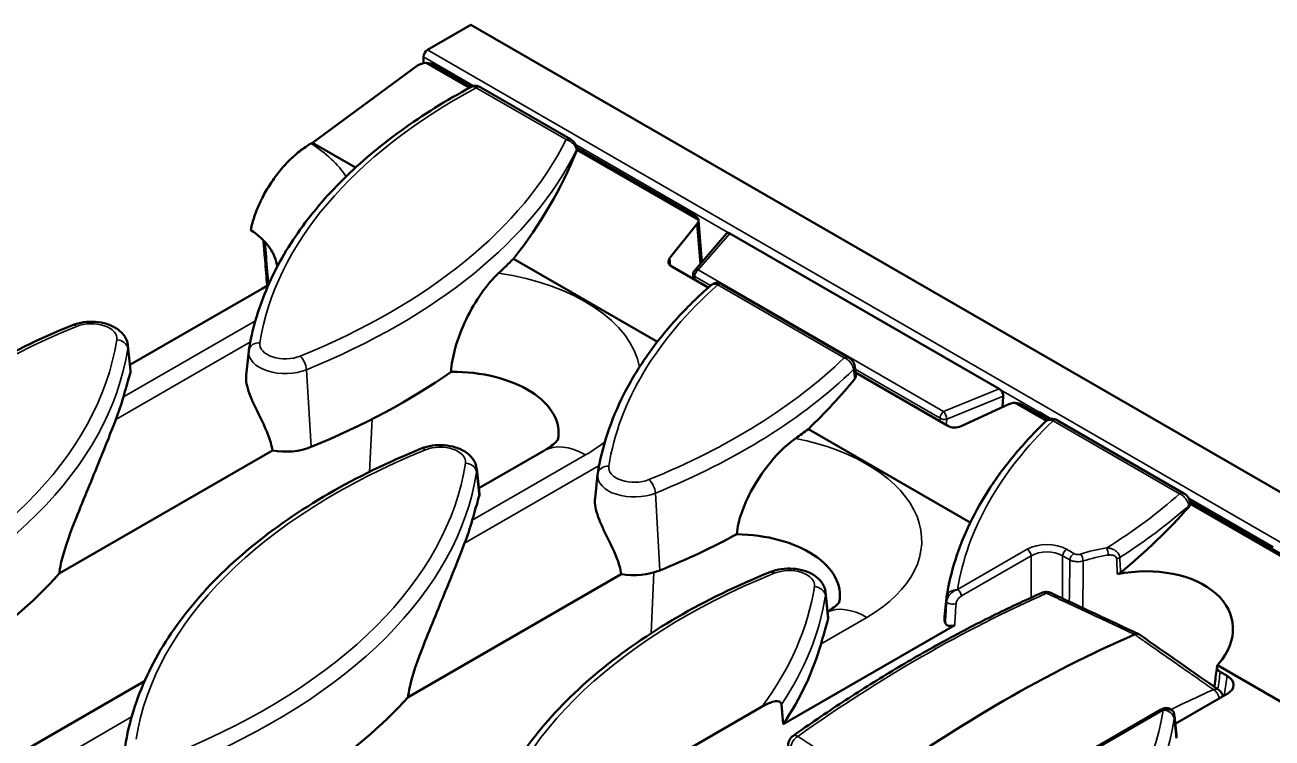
# Model space of a CAD drawing. Header units: millimetres. Extents: x 0 to 4362, y -130 to 2100.
# Drawn here: x 319.4 to 431.4, y 928.3 to 992.3 of the extents above; entities that cross this region are included whole.
import ezdxf

# ---------------------------------------------------------------- set-up
doc = ezdxf.new("R2010")
doc.units = ezdxf.units.MM
doc.header["$LTSCALE"] = 5
doc.layers.add('Sichtbar (ISO)', color=7, linetype='Continuous', lineweight=50)
doc.layers.add('Sichtbar schmal (ISO)', color=7, linetype='Continuous', lineweight=35)

msp = doc.modelspace()

# ---------------------------------------------------------------- linework, layer by layer
at = {"layer": 'Sichtbar (ISO)'}
for p, q in [((359.423, 992.312), (355.534, 990.066)), ((712.976, 788.188), (359.423, 992.312)), ((354.651, 988.658), (345.207, 981.74)), ((355.18, 989.454), (355.18, 988.88)), ((359.307, 986.663), (355.419, 988.908)), ((359.492, 986.76), (356.063, 988.74)), ((368.373, 982.057), (360.314, 986.71)), ((345.207, 981.74), (345.083, 981.669)), ((349.082, 979.503), (345.207, 981.74)), ((379.564, 975.172), (368.916, 981.32)), ((368.941, 981.142), (368.933, 981.213)), ((379.855, 974.8), (368.942, 981.101)), ((377.303, 971.402), (379.727, 974.42)), ((379.856, 974.79), (380.16, 971.014)), ((379.499, 970.249), (382.384, 973.586)), ((382.686, 973.595), (406.872, 959.631)), ((376.17, 963.864), (363.256, 971.32)), ((380.739, 968.732), (377.468, 970.621)), ((379.408, 969.501), (379.379, 969.885)), ((328.828, 961.795), (340.717, 968.658)), ((393.345, 962.468), (382.001, 969.018)), ((328.641, 963.534), (328.883, 961.283)), ((339.495, 963.029), (339.265, 960.883)), ((402.252, 956.312), (393.969, 961.094)), ((407.228, 958.988), (407.146, 957.988)), ((411.099, 956.761), (408.288, 958.384)), ((407.727, 958.254), (403.457, 956.302)), ((411.272, 956.865), (408.932, 958.216)), ((410.441, 957.549), (411.509, 956.933)), ((411.494, 956.931), (410.509, 957.5)), ((423.449, 950.259), (412.098, 956.813)), ((404.265, 947.643), (389.731, 956.034)), ((322.482, 943.048), (341.621, 954.098)), ((360.143, 950.714), (365.97, 954.078)), ((359.956, 952.453), (360.198, 950.202)), ((370.81, 951.948), (370.58, 949.802)), ((423.887, 949.787), (431.442, 945.424)), ((431.355, 945.464), (423.894, 949.772)), ((438.514, 941.137), (423.977, 949.53)), ((424.002, 949.354), (423.993, 949.428)), ((438.339, 941.034), (424.003, 949.311)), ((353.797, 931.967), (372.936, 943.017)), ((391.271, 941.372), (391.512, 939.121)), ((402.125, 940.867), (401.942, 939.169)), ((387.469, 929.545), (402.87, 938.436)), ((433.598, 930.707), (426.465, 934.825)), ((426.702, 934.23), (427.323, 933.871)), ((317.716, 926.219), (330.134, 933.388)), ((427.323, 932.244), (422.664, 929.554)), ((378.76, 927.18), (385.582, 931.119)), ((421.335, 930.817), (397.065, 916.805)), ((422.585, 930.291), (422.768, 928.593))]:
    msp.add_line(p, q, dxfattribs=at)
msp.add_arc((379.878, 969.922), 0.5, 139.15741, 184.29153, dxfattribs=at)
for centre, major_axis, ratio, start_param, end_param in [((355.534, 989.658), (-0.25, -0.433), 0.5773503, 3.9269908, 5.4977871), ((355.357, 988.248), (0.996, 0.135), 0.6498987, 1.4212537, 2.2670948), ((355.357, 988.33), (1, 0), 0.5789338, 0.7867677, 1.5089838), ((307.898, 986.952), (62.979, 9.122), 0.6520342, 5.683845, 5.9218739), ((378.855, 974.764), (1.002, 0), 0.5761372, 0.0615695, 0.7837856), ((378.862, 974.678), (0.992, 0.136), 0.65517, 5.6770356, 6.2617141), ((332.553, 970.266), (9.5, 0), 0.5773503, 0.0600704, 0.7242297), ((382.694, 973.18), (-0.27, 0.44), 0.5635385, 5.7945313, 6.4600933), ((308.457, 989.315), (-63.043, 0), 0.5773503, 2.5828256, 2.6244264), ((378.169, 971.144), (0.992, 0.136), 0.65517, 2.535443, 3.8423376), ((308.457, 984.417), (-63.568, 0), 0.5773503, 2.1848933, 2.4556583), ((357.807, 955.686), (9.5, 0), 0.5773503, 6.1702612, 7.8707182), ((-8843.84, 5641.77), (-7393.418, 10913.52), 0.5243743, 3.9549879, 3.9550635), ((339.214, 976.871), (62.873, 9.107), 0.6520342, 5.5453924, 5.665178), ((406.863, 959.226), (0.265, -0.429), 0.5902229, 0.6750083, 1.9936861), ((266.031, 964.821), (63.043, 0), 0.5773503, 6.0631154, 6.1203042), ((408.226, 957.724), (0.995, 0.136), 0.6505352, 1.4208857, 2.0055642), ((408.225, 957.807), (1, 0), 0.5785655, 0.7858838, 1.5080999), ((410.606, 956.165), (-0.15, 1.388), 0.2405103, 0.0454619, 0.4326912), ((410.872, 957.72), (-0.507, -0.021), 0.5916926, 0.5303646, 0.7499196), ((402.957, 956.832), (-0.995, -0.136), 0.6505352, 0.6986696, 2.0055642), ((339.772, 978.234), (-63.043, 0), 0.5773503, 2.4562155, 2.4856214), ((342.781, 956.308), (-4, 0), 0.5773503, 1.2765781, 2.1848933), ((370.529, 966.791), (62.766, 9.092), 0.6520342, 5.4648497, 5.6271091), ((297.345, 953.74), (63.043, 0), 0.5773503, 6.0631154, 6.1203042), ((339.772, 973.335), (-63.568, 0), 0.5773503, 2.1848933, 2.3250712), ((383.061, 941.106), (9.5, 0), 0.5773503, 6.1702612, 7.8287063), ((431.737, 945.673), (-0.521, -0.02), 0.5609323, 0.7280661, 0.9476211), ((266.031, 959.922), (-63.568, 0), 0.5773503, 2.1848933, 2.6638716), ((374.096, 945.227), (-4, 0), 0.5773503, 1.2765781, 2.1848933), ((418.999, 937.373), (8.812, 1.276), 0.6520342, 5.6407481, 7.9337476), ((2569.193, -51568.177), (-33976.243, 53029.92), 0.607003, 5.5167358, 5.5169048), ((405.411, 939.045), (-3.475, 0), 0.5773503, 6.221282, 6.5213985), ((407.254, 819.258), (68.812, 119.187), 0.5773503, 0.6643252, 0.9064807), ((-1516.053, -49135.692), (29043.489, -55833.143), 0.5461557, 2.3343994, 2.3345685), ((328.66, 942.659), (63.043, 0), 0.5773503, 5.914607, 6.1203042), ((425.893, 933.057), (2.015, 0), 0.5729812, 5.5015852, 7.0647854), ((297.345, 948.841), (-63.568, 0), 0.5773503, 2.1848933, 2.6638716), ((421.67, 929.299), (-0.826, -1.61), 0.7308722, 3.9782085, 3.9891303), ((419.299, 928.469), (3.475, 0), 0.5773503, 6.1926871, 6.3450887)]:
    msp.add_ellipse(centre, major_axis=major_axis, ratio=ratio, start_param=start_param, end_param=end_param, dxfattribs=at)
for points, knots in [([(339.507, 963.115), (339.792, 964.928), (340.306, 966.725), (341.774, 970.244), (342.729, 971.966), (345.05, 975.298), (346.417, 976.909), (349.531, 979.989), (351.278, 981.458), (355.113, 984.229), (357.202, 985.529), (359.439, 986.734)], [5.58828531, 5.58828531, 5.58828531, 5.58828531, 5.73423981, 5.73423981, 5.8801943, 5.8801943, 6.0261488, 6.0261488, 6.1721033, 6.1721033, 6.3180578, 6.3180578, 6.3180578, 6.3180578]), ([(360.314, 986.71), (360.278, 986.731), (360.238, 986.751), (360.15, 986.787), (360.101, 986.803), (359.992, 986.828), (359.933, 986.836), (359.802, 986.838), (359.731, 986.832), (359.585, 986.799), (359.509, 986.772), (359.439, 986.734)], [0, 0, 0, 0, 0.003055129, 0.003055129, 0.006110258, 0.006110258, 0.009165388, 0.009165388, 0.012220517, 0.012220517, 0.015275646, 0.015275646, 0.015275646, 0.015275646]), ([(368.933, 981.213), (368.923, 981.307), (368.901, 981.388), (368.849, 981.531), (368.817, 981.594), (368.748, 981.709), (368.711, 981.761), (368.629, 981.857), (368.585, 981.901), (368.487, 981.984), (368.434, 982.023), (368.373, 982.057)], [0, 0, 0, 0, 0.006300969, 0.006300969, 0.012601939, 0.012601939, 0.018902908, 0.018902908, 0.025203877, 0.025203877, 0.031504847, 0.031504847, 0.031504847, 0.031504847]), ([(345.083, 981.669), (344.755, 981.479), (344.395, 981.236), (343.687, 980.675), (343.339, 980.357), (342.72, 979.726), (342.394, 979.355), (341.78, 978.567), (341.493, 978.149), (341.006, 977.362), (340.763, 976.92), (340.337, 976.025), (340.154, 975.573), (339.877, 974.759), (339.755, 974.324), (339.669, 973.9)], [1.11264961, 1.11264961, 1.11264961, 1.11264961, 1.25170032, 1.25170032, 1.39075103, 1.39075103, 1.5295863, 1.5295863, 1.66842157, 1.66842157, 1.80719047, 1.80719047, 1.94595936, 1.94595936, 2.08158526, 2.08158526, 2.08158526, 2.08158526]), ([(368.941, 981.142), (368.941, 981.141), (368.941, 981.141), (368.942, 981.127), (368.942, 981.114), (368.942, 981.101)], [0.0580996177, 0.0580996177, 0.0580996177, 0.0580996177, 0.058272787, 0.058272787, 0.0652216787, 0.0652216787, 0.0652216787, 0.0652216787]), ([(340.81, 972.979), (340.851, 972.478), (340.892, 971.977), (340.996, 970.707), (341.059, 969.937), (341.128, 969.086), (341.135, 969.004), (341.142, 968.922)], [0.29738594, 0.29738594, 0.29738594, 0.29738594, 0.4809687, 0.4809687, 0.76293967, 0.76293967, 0.79293779, 0.79293779, 0.79293779, 0.79293779]), ([(361.912, 970.019), (361.399, 969.545), (360.882, 968.938), (359.894, 967.53), (359.425, 966.732), (358.618, 965.063), (358.272, 964.186), (357.823, 962.583), (357.688, 961.862), (357.648, 961.17)], [-1.0821006, -1.0821006, -1.0821006, -1.0821006, -0.7923876, -0.7923876, -0.5039885, -0.5039885, -0.2268958, -0.2268958, 0, 0, 0, 0]), ([(370.821, 952.034), (371.012, 953.246), (371.305, 954.452), (372.091, 956.835), (372.583, 958.013), (373.762, 960.329), (374.448, 961.468), (376.004, 963.696), (376.874, 964.785), (378.789, 966.904), (379.834, 967.934), (380.961, 968.93)], [5.58828531, 5.58828531, 5.58828531, 5.58828531, 5.6858898, 5.6858898, 5.78349429, 5.78349429, 5.88109878, 5.88109878, 5.97870327, 5.97870327, 6.07630777, 6.07630777, 6.07630777, 6.07630777]), ([(382.001, 969.018), (381.96, 969.041), (381.914, 969.064), (381.81, 969.104), (381.752, 969.121), (381.621, 969.144), (381.547, 969.15), (381.384, 969.137), (381.295, 969.118), (381.121, 969.048), (381.038, 968.997), (380.964, 968.933), (380.963, 968.932), (380.961, 968.93)], [0, 0, 0, 0, 0.003715559, 0.003715559, 0.007431118, 0.007431118, 0.011146677, 0.011146677, 0.014862236, 0.014862236, 0.018486379, 0.018486379, 0.018577795, 0.018577795, 0.018577795, 0.018577795]), ([(297.08, 938.621), (297.418, 940.772), (298.08, 942.901), (300.017, 947.043), (301.292, 949.056), (304.409, 952.908), (306.25, 954.747), (310.437, 958.205), (312.784, 959.823), (317.913, 962.796), (320.695, 964.151), (323.655, 965.355)], [5.58828531, 5.58828531, 5.58828531, 5.58828531, 5.76152555, 5.76152555, 5.9347658, 5.9347658, 6.10800604, 6.10800604, 6.28124629, 6.28124629, 6.45448653, 6.45448653, 6.45448653, 6.45448653]), ([(323.655, 965.355), (323.974, 965.485), (324.316, 965.573), (325.015, 965.672), (325.372, 965.684), (326.075, 965.631), (326.42, 965.568), (327.079, 965.362), (327.393, 965.218), (327.941, 964.843), (328.182, 964.615), (328.498, 964.11), (328.597, 963.858), (328.637, 963.571), (328.639, 963.553), (328.641, 963.534)], [0.1713012, 0.1713012, 0.1713012, 0.1713012, 0.5447081, 0.5447081, 0.9139605, 0.9139605, 1.2818418, 1.2818418, 1.6552499, 1.6552499, 2.0093361, 2.0093361, 2.2758247, 2.2758247, 2.2942911, 2.2942911, 2.2942911, 2.2942911]), ([(339.495, 963.029), (339.496, 963.035), (339.497, 963.041), (339.498, 963.052), (339.499, 963.058), (339.5, 963.069), (339.501, 963.075), (339.502, 963.087), (339.503, 963.092), (339.505, 963.104), (339.506, 963.11), (339.507, 963.115)], [5.559690499, 5.559690499, 5.559690499, 5.559690499, 5.565409461, 5.565409461, 5.571128423, 5.571128423, 5.576847385, 5.576847385, 5.582566347, 5.582566347, 5.588285309, 5.588285309, 5.588285309, 5.588285309]), ([(393.892, 961.658), (393.881, 961.739), (393.861, 961.81), (393.814, 961.94), (393.786, 961.998), (393.723, 962.108), (393.688, 962.159), (393.609, 962.256), (393.565, 962.302), (393.466, 962.389), (393.411, 962.431), (393.345, 962.468)], [0, 0, 0, 0, 0.00596496, 0.00596496, 0.01192992, 0.01192992, 0.01789488, 0.01789488, 0.02385984, 0.02385984, 0.0298248, 0.0298248, 0.0298248, 0.0298248]), ([(328.862, 961.1), (328.724, 960.642), (328.559, 960.047), (328.335, 959.256), (328.288, 959.09), (328.239, 958.918)], [1.09829535, 1.09829535, 1.09829535, 1.09829535, 1.45268918, 1.45268918, 1.54121651, 1.54121651, 1.54121651, 1.54121651]), ([(328.883, 961.283), (328.885, 961.264), (328.885, 961.243), (328.882, 961.184), (328.875, 961.143), (328.862, 961.1)], [3.52470314, 3.52470314, 3.52470314, 3.52470314, 3.543240058, 3.543240058, 3.576592277, 3.576592277, 3.576592277, 3.576592277]), ([(341.621, 954.098), (341.544, 954.557), (341.407, 955.026), (340.916, 956.324), (340.477, 957.157), (339.941, 958.267), (339.784, 958.605), (339.517, 959.272), (339.408, 959.601), (339.282, 960.155), (339.246, 960.428), (339.254, 960.752), (339.258, 960.819), (339.265, 960.883)], [2.82851537, 2.82851537, 2.82851537, 2.82851537, 2.9796104, 2.9796104, 3.24690309, 3.24690309, 3.34987153, 3.34987153, 3.45283997, 3.45283997, 3.54324006, 3.54324006, 3.56691242, 3.56691242, 3.56691242, 3.56691242]), ([(394.001, 960.858), (394.002, 960.845), (394.003, 960.832), (394.005, 960.771), (393.996, 960.724), (393.96, 960.63), (393.933, 960.584), (393.898, 960.541)], [0.056671567, 0.056671567, 0.056671567, 0.056671567, 0.062827419, 0.062827419, 0.084334823, 0.084334823, 0.105828382, 0.105828382, 0.105828382, 0.105828382]), ([(327.553, 956.875), (327.15, 955.834), (326.657, 954.578), (325.444, 951.587), (324.695, 949.817), (323.551, 946.915), (323.009, 945.516), (322.613, 943.889), (322.54, 943.53), (322.492, 943.138), (322.487, 943.093), (322.482, 943.048)], [5.0571531, 5.0571531, 5.0571531, 5.0571531, 5.5983494, 5.5983494, 6.239433, 6.239433, 6.6427143, 6.6427143, 6.7428645, 6.7428645, 6.7559465, 6.7559465, 6.7559465, 6.7559465]), ([(402.136, 940.953), (402.312, 942.073), (402.576, 943.188), (403.274, 945.394), (403.708, 946.486), (404.743, 948.637), (405.344, 949.697), (406.703, 951.776), (407.463, 952.795), (409.134, 954.785), (410.045, 955.757), (411.028, 956.701)], [5.58828531, 5.58828531, 5.58828531, 5.58828531, 5.67848165, 5.67848165, 5.76867799, 5.76867799, 5.85887432, 5.85887432, 5.94907066, 5.94907066, 6.039267, 6.039267, 6.039267, 6.039267]), ([(412.098, 956.813), (412.054, 956.838), (412.006, 956.862), (411.896, 956.903), (411.835, 956.92), (411.696, 956.942), (411.619, 956.945), (411.449, 956.927), (411.358, 956.904), (411.186, 956.826), (411.105, 956.772), (411.034, 956.706), (411.031, 956.703), (411.028, 956.701)], [0, 0, 0, 0, 0.003845859, 0.003845859, 0.007691717, 0.007691717, 0.011537576, 0.011537576, 0.015383435, 0.015383435, 0.019077231, 0.019077231, 0.019229293, 0.019229293, 0.019229293, 0.019229293]), ([(365.97, 954.078), (366.239, 954.233), (366.467, 954.385), (366.838, 954.662), (366.98, 954.788), (367.183, 954.988), (367.244, 955.064), (367.289, 955.125), (367.296, 955.136), (367.296, 955.136)], [3.14159265, 3.14159265, 3.14159265, 3.14159265, 3.26970359, 3.26970359, 3.39781452, 3.39781452, 3.52592545, 3.52592545, 3.59481353, 3.59481353, 3.59481353, 3.59481353]), ([(388.579, 955.196), (387.925, 954.734), (387.268, 954.126), (386.018, 952.699), (385.427, 951.884), (384.451, 950.232), (384.043, 949.392), (383.52, 947.89), (383.361, 947.23), (383.301, 946.589)], [-1.0989319, -1.0989319, -1.0989319, -1.0989319, -0.7903241, -0.7903241, -0.4837906, -0.4837906, -0.2109114, -0.2109114, 0, 0, 0, 0]), ([(328.395, 927.539), (328.733, 929.691), (329.394, 931.82), (331.332, 935.962), (332.607, 937.975), (335.724, 941.827), (337.564, 943.666), (341.752, 947.124), (344.099, 948.742), (349.228, 951.715), (352.01, 953.07), (354.97, 954.274)], [5.58828531, 5.58828531, 5.58828531, 5.58828531, 5.76152555, 5.76152555, 5.9347658, 5.9347658, 6.10800604, 6.10800604, 6.28124629, 6.28124629, 6.45448653, 6.45448653, 6.45448653, 6.45448653]), ([(354.97, 954.274), (355.289, 954.404), (355.631, 954.492), (356.33, 954.591), (356.687, 954.603), (357.389, 954.55), (357.735, 954.487), (358.394, 954.281), (358.708, 954.137), (359.256, 953.762), (359.497, 953.534), (359.813, 953.029), (359.912, 952.777), (359.952, 952.49), (359.954, 952.472), (359.956, 952.453)], [0.1713012, 0.1713012, 0.1713012, 0.1713012, 0.5447081, 0.5447081, 0.9139605, 0.9139605, 1.2818418, 1.2818418, 1.6552499, 1.6552499, 2.0093361, 2.0093361, 2.2758247, 2.2758247, 2.2942911, 2.2942911, 2.2942911, 2.2942911]), ([(370.81, 951.948), (370.811, 951.954), (370.811, 951.96), (370.813, 951.971), (370.813, 951.977), (370.815, 951.988), (370.816, 951.994), (370.817, 952.006), (370.818, 952.011), (370.82, 952.023), (370.821, 952.029), (370.821, 952.034)], [5.559690499, 5.559690499, 5.559690499, 5.559690499, 5.565409461, 5.565409461, 5.571128423, 5.571128423, 5.576847385, 5.576847385, 5.582566347, 5.582566347, 5.588285309, 5.588285309, 5.588285309, 5.588285309]), ([(360.176, 950.019), (360.039, 949.561), (359.874, 948.966), (359.65, 948.175), (359.603, 948.009), (359.554, 947.837)], [1.09829535, 1.09829535, 1.09829535, 1.09829535, 1.45268918, 1.45268918, 1.54121651, 1.54121651, 1.54121651, 1.54121651]), ([(360.197, 950.202), (360.2, 950.183), (360.2, 950.162), (360.197, 950.103), (360.189, 950.062), (360.176, 950.019)], [3.52470314, 3.52470314, 3.52470314, 3.52470314, 3.543240058, 3.543240058, 3.576592277, 3.576592277, 3.576592277, 3.576592277]), ([(372.936, 943.017), (372.859, 943.476), (372.722, 943.945), (372.231, 945.243), (371.791, 946.076), (371.256, 947.186), (371.099, 947.524), (370.832, 948.191), (370.723, 948.52), (370.597, 949.074), (370.561, 949.347), (370.568, 949.671), (370.573, 949.738), (370.58, 949.802)], [2.82851537, 2.82851537, 2.82851537, 2.82851537, 2.9796104, 2.9796104, 3.24690309, 3.24690309, 3.34987153, 3.34987153, 3.45283997, 3.45283997, 3.54324006, 3.54324006, 3.56691242, 3.56691242, 3.56691242, 3.56691242]), ([(423.993, 949.428), (423.984, 949.508), (423.967, 949.581), (423.923, 949.712), (423.896, 949.772), (423.834, 949.885), (423.799, 949.937), (423.72, 950.038), (423.676, 950.086), (423.575, 950.177), (423.517, 950.22), (423.449, 950.259)], [0, 0, 0, 0, 0.00595225, 0.00595225, 0.0119045, 0.0119045, 0.01785675, 0.01785675, 0.023809, 0.023809, 0.02976125, 0.02976125, 0.02976125, 0.02976125]), ([(424.003, 949.311), (424.002, 949.266), (423.992, 949.22), (423.953, 949.125), (423.921, 949.076), (423.881, 949.03)], [0.065519015, 0.065519015, 0.065519015, 0.065519015, 0.086161881, 0.086161881, 0.109372837, 0.109372837, 0.109372837, 0.109372837]), ([(424.002, 949.354), (424.003, 949.345), (424.003, 949.335), (424.003, 949.321), (424.003, 949.316), (424.003, 949.311)], [0.0578898775, 0.0578898775, 0.0578898775, 0.0578898775, 0.0626009101, 0.0626009101, 0.0652694195, 0.0652694195, 0.0652694195, 0.0652694195]), ([(358.868, 945.794), (358.465, 944.753), (357.972, 943.497), (356.759, 940.506), (356.01, 938.736), (354.865, 935.834), (354.323, 934.435), (353.928, 932.808), (353.855, 932.449), (353.806, 932.057), (353.801, 932.012), (353.797, 931.967)], [5.0571531, 5.0571531, 5.0571531, 5.0571531, 5.5983494, 5.5983494, 6.239433, 6.239433, 6.6427143, 6.6427143, 6.7428645, 6.7428645, 6.7559465, 6.7559465, 6.7559465, 6.7559465]), ([(359.71, 916.458), (360.048, 918.61), (360.709, 920.739), (362.646, 924.881), (363.922, 926.894), (367.038, 930.746), (368.879, 932.585), (373.067, 936.043), (375.413, 937.661), (380.543, 940.634), (383.325, 941.988), (386.284, 943.193)], [5.58828531, 5.58828531, 5.58828531, 5.58828531, 5.76152555, 5.76152555, 5.9347658, 5.9347658, 6.10800604, 6.10800604, 6.28124629, 6.28124629, 6.45448653, 6.45448653, 6.45448653, 6.45448653]), ([(386.284, 943.193), (386.603, 943.323), (386.945, 943.411), (387.644, 943.51), (388.001, 943.522), (388.704, 943.469), (389.049, 943.406), (389.709, 943.2), (390.023, 943.056), (390.571, 942.681), (390.811, 942.453), (391.127, 941.948), (391.226, 941.696), (391.266, 941.409), (391.269, 941.391), (391.271, 941.372)], [0.1713012, 0.1713012, 0.1713012, 0.1713012, 0.5447081, 0.5447081, 0.9139605, 0.9139605, 1.2818418, 1.2818418, 1.6552499, 1.6552499, 2.0093361, 2.0093361, 2.2758247, 2.2758247, 2.2942911, 2.2942911, 2.2942911, 2.2942911]), ([(417.753, 943.128), (417.716, 943.097), (417.673, 943.07), (417.575, 943.026), (417.522, 943.009), (417.468, 942.999)], [0, 0, 0, 0, 0.016938629, 0.016938629, 0.033788262, 0.033788262, 0.033788262, 0.033788262]), ([(410.69, 941.323), (409.205, 940.668), (407.716, 939.971), (404.735, 938.496), (403.242, 937.717), (400.256, 936.079), (398.762, 935.22), (395.777, 933.424), (394.286, 932.487), (391.308, 930.536), (389.822, 929.522), (388.34, 928.471)], [4.59493116, 4.59493116, 4.59493116, 4.59493116, 4.64112975, 4.64112975, 4.68732834, 4.68732834, 4.73352693, 4.73352693, 4.77972552, 4.77972552, 4.82592411, 4.82592411, 4.82592411, 4.82592411]), ([(391.457, 939.637), (391.627, 939.744), (391.777, 939.847), (392.091, 940.082), (392.234, 940.207), (392.437, 940.408), (392.498, 940.483), (392.543, 940.545), (392.55, 940.556), (392.55, 940.556)], [3.18035131, 3.18035131, 3.18035131, 3.18035131, 3.26970359, 3.26970359, 3.39781452, 3.39781452, 3.52592545, 3.52592545, 3.59481353, 3.59481353, 3.59481353, 3.59481353]), ([(402.125, 940.867), (402.125, 940.873), (402.126, 940.879), (402.127, 940.89), (402.128, 940.896), (402.13, 940.907), (402.13, 940.913), (402.132, 940.925), (402.133, 940.93), (402.134, 940.942), (402.135, 940.948), (402.136, 940.953)], [5.559690499, 5.559690499, 5.559690499, 5.559690499, 5.565409461, 5.565409461, 5.571128423, 5.571128423, 5.576847385, 5.576847385, 5.582566347, 5.582566347, 5.588285309, 5.588285309, 5.588285309, 5.588285309]), ([(411.496, 941.315), (411.434, 941.344), (411.369, 941.367), (411.241, 941.396), (411.179, 941.404), (411.061, 941.408), (411.005, 941.405), (410.902, 941.391), (410.854, 941.38), (410.766, 941.354), (410.726, 941.339), (410.69, 941.323)], [0.0041459988, 0.0041459988, 0.0041459988, 0.0041459988, 0.0047599412, 0.0047599412, 0.0053738835, 0.0053738835, 0.0059878258, 0.0059878258, 0.0066017682, 0.0066017682, 0.0072157105, 0.0072157105, 0.0072157105, 0.0072157105]), ([(391.491, 938.938), (391.354, 938.48), (391.189, 937.885), (390.965, 937.094), (390.918, 936.928), (390.869, 936.756)], [1.09829535, 1.09829535, 1.09829535, 1.09829535, 1.45268918, 1.45268918, 1.54121651, 1.54121651, 1.54121651, 1.54121651]), ([(391.512, 939.121), (391.514, 939.102), (391.515, 939.081), (391.512, 939.022), (391.504, 938.981), (391.491, 938.938)], [3.52470314, 3.52470314, 3.52470314, 3.52470314, 3.543240058, 3.543240058, 3.576592277, 3.576592277, 3.576592277, 3.576592277]), ([(402.87, 938.436), (402.823, 938.409), (402.768, 938.388), (402.647, 938.359), (402.582, 938.351), (402.453, 938.351), (402.389, 938.358), (402.27, 938.386), (402.216, 938.407), (402.137, 938.452), (402.108, 938.473), (402.062, 938.52), (402.045, 938.546), (402.034, 938.572)], [0, 0, 0, 0, 0.01985967, 0.01985967, 0.03938982, 0.03938982, 0.05868819, 0.05868819, 0.07798165, 0.07798165, 0.09198088, 0.09198088, 0.1060586, 0.1060586, 0.1060586, 0.1060586]), ([(419.446, 937.583), (419.439, 937.588), (419.432, 937.592), (419.369, 937.629), (419.304, 937.646), (419.162, 937.644), (419.086, 937.626), (419.007, 937.592)], [0.073737507, 0.073737507, 0.073737507, 0.073737507, 0.078075841, 0.078075841, 0.111627103, 0.111627103, 0.145195972, 0.145195972, 0.145195972, 0.145195972]), ([(426.173, 932.888), (426.186, 932.989), (426.2, 933.089), (426.247, 933.438), (426.28, 933.686), (426.347, 934.183), (426.38, 934.432), (426.413, 934.68)], [2.90029873, 2.90029873, 2.90029873, 2.90029873, 2.93715768, 2.93715768, 3.02817389, 3.02817389, 3.1191901, 3.1191901, 3.1191901, 3.1191901]), ([(426.465, 934.825), (426.445, 934.791), (426.43, 934.756), (426.402, 934.646), (426.408, 934.57), (426.461, 934.447), (426.495, 934.399), (426.583, 934.308), (426.638, 934.266), (426.702, 934.23)], [0.02011214, 0.02011214, 0.02011214, 0.02011214, 0.03906903, 0.03906903, 0.07794638, 0.07794638, 0.10497505, 0.10497505, 0.13203068, 0.13203068, 0.13203068, 0.13203068]), ([(426.559, 932.618), (426.624, 932.573), (426.682, 932.52), (426.781, 932.408), (426.822, 932.349), (426.885, 932.233), (426.909, 932.176), (426.937, 932.09), (426.945, 932.059), (426.952, 932.029)], [0.0035593786, 0.0035593786, 0.0035593786, 0.0035593786, 0.0042704998, 0.0042704998, 0.0049816211, 0.0049816211, 0.0056927423, 0.0056927423, 0.0061135544, 0.0061135544, 0.0061135544, 0.0061135544]), ([(385.582, 931.119), (385.876, 931.288), (386.229, 931.454), (386.688, 931.58), (386.885, 931.611), (387.085, 931.574), (387.141, 931.556), (387.213, 931.51), (387.245, 931.481), (387.284, 931.422), (387.3, 931.385), (387.31, 931.336), (387.312, 931.322), (387.313, 931.308)], [0.90369292, 0.90369292, 0.90369292, 0.90369292, 1.02822879, 1.02822879, 1.09980691, 1.09980691, 1.12357448, 1.12357448, 1.14053481, 1.14053481, 1.15433359, 1.15433359, 1.15913025, 1.15913025, 1.15913025, 1.15913025]), ([(422.561, 930.449), (422.545, 930.529), (422.513, 930.614), (422.423, 930.752), (422.37, 930.808), (422.254, 930.896), (422.19, 930.928), (422.056, 930.974), (421.987, 930.984), (421.834, 930.991), (421.757, 930.979), (421.611, 930.945), (421.543, 930.92), (421.434, 930.871), (421.391, 930.849), (421.35, 930.826)], [0.003707667, 0.003707667, 0.003707667, 0.003707667, 0.015271014, 0.015271014, 0.024688735, 0.024688735, 0.034159459, 0.034159459, 0.045561176, 0.045561176, 0.061576169, 0.061576169, 0.079147574, 0.079147574, 0.09156469, 0.09156469, 0.09156469, 0.09156469]), ([(422.561, 930.449), (422.563, 930.439), (422.565, 930.428), (422.569, 930.407), (422.571, 930.397), (422.574, 930.376), (422.576, 930.365), (422.579, 930.344), (422.58, 930.334), (422.583, 930.312), (422.584, 930.302), (422.585, 930.291)], [2.241784501, 2.241784501, 2.241784501, 2.241784501, 2.252285828, 2.252285828, 2.262787154, 2.262787154, 2.273288481, 2.273288481, 2.283789808, 2.283789808, 2.294291135, 2.294291135, 2.294291135, 2.294291135]), ([(388.34, 928.471), (388.252, 928.409), (388.187, 928.343), (388.078, 928.206), (388.033, 928.134), (387.961, 927.973), (387.933, 927.885), (387.903, 927.672), (387.899, 927.545), (387.966, 927.288), (388.013, 927.174), (388.142, 926.995), (388.203, 926.93), (388.273, 926.874)], [0, 0, 0, 0, 0.002072925, 0.002072925, 0.004215201, 0.004215201, 0.006357476, 0.006357476, 0.00849575, 0.00849575, 0.009885065, 0.009885065, 0.010711379, 0.010711379, 0.010711379, 0.010711379])]:
    msp.add_open_spline(points, degree=3, knots=knots, dxfattribs=at)
for points, degree in [([(368.942, 981.101), (368.941, 981.057), (368.931, 981.012), (368.914, 980.969)], 3), ([(382.572, 973.64), (382.609, 973.632), (382.648, 973.616), (382.686, 973.595)], 3), ([(340.717, 968.658), (340.924, 968.778), (341.107, 968.896), (341.265, 969.007)], 3), ([(406.872, 959.631), (406.909, 959.609), (406.948, 959.58), (406.985, 959.545)], 3), ([(426.553, 934.952), (426.518, 934.912), (426.488, 934.869), (426.465, 934.825)], 3), ([(387.313, 931.308), (387.391, 930.427), (387.469, 929.545)], 2)]:
    msp.add_open_spline(points, degree=degree, dxfattribs=at)
at = {"layer": 'Sichtbar schmal (ISO)'}
for p, q in [((709.087, 785.942), (355.534, 990.066)), ((355.18, 989.454), (359.728, 986.829)), ((359.914, 986.671), (367.973, 982.018)), ((368.824, 981.577), (382.572, 973.64)), ((368.904, 981.059), (368.914, 980.969)), ((379.727, 974.42), (380.016, 970.846)), ((379.847, 970.311), (382.686, 973.595)), ((377.36, 970.697), (377.303, 971.402)), ((379.524, 969.718), (380.932, 968.905)), ((379.546, 969.421), (379.524, 969.718)), ((401.87, 957.596), (379.847, 970.311)), ((381.601, 968.978), (392.945, 962.429)), ((328.239, 958.918), (340.087, 965.759)), ((339.635, 963.85), (327.553, 956.875)), ((328.862, 961.1), (328.634, 963.245)), ((345.086, 954.421), (344.679, 961.358)), ((393.927, 961.403), (401.547, 957.003)), ((406.872, 959.631), (401.87, 957.596)), ((406.985, 959.545), (410.441, 957.549)), ((402.15, 956.922), (407.228, 958.988)), ((410.479, 957.323), (410.509, 957.5)), ((350.565, 956.922), (350.345, 952.198)), ((401.547, 957.003), (401.525, 956.731)), ((402.107, 956.396), (402.15, 956.922)), ((411.698, 956.773), (423.049, 950.22)), ((370.95, 952.769), (358.868, 945.794)), ((359.554, 947.837), (369.72, 953.707)), ((360.176, 950.019), (359.949, 952.164)), ((376.401, 943.34), (375.993, 950.277)), ((409.382, 945.234), (403.125, 941.621)), ((413.561, 944.854), (412.904, 945.234)), ((431.355, 945.464), (431.303, 945.3)), ((403.477, 941.045), (409.734, 944.658)), ((409.734, 940.896), (409.734, 944.658)), ((412.552, 944.658), (413.209, 944.278)), ((412.552, 944.658), (412.552, 940.82)), ((375.857, 943.154), (375.602, 937.693)), ((391.491, 938.938), (391.263, 941.083)), ((390.869, 936.756), (394.974, 939.126)), ((427.053, 932.088), (427.323, 933.871)), ((397.315, 916.78), (421.585, 930.792)), ((317.128, 923.342), (328.976, 930.183)), ((422.76, 928.288), (422.578, 930.002))]:
    msp.add_line(p, q, dxfattribs=at)
for centre, major_axis, ratio, start_param, end_param in [((402.106, 960.549), (-61.864, 0), 0.5773503, 5.4628839, 6.1926871), ((359.914, 986.018), (0.4, 0.693), 0.5773503, 0, 0.7853982), ((308.457, 991.765), (61.864, 0), 0.5773503, 5.3264859, 6.0067829), ((367.973, 981.365), (0.4, 0.693), 0.5773503, 0, 0.7853982), ((308.457, 991.02), (62.861, 0), 0.5773503, 5.3264859, 6.0051687), ((332.553, 975.165), (16.848, 0), 0.5773503, 0.3731307, 0.7322416), ((368.138, 981.129), (0.796, 0.084), 0.5644445, 5.9454083, 6.2831853), ((357.807, 960.585), (16.848, 0), 0.5773503, 0.1039466, 1.3246667), ((379.878, 969.922), (-0.499, -0.037), 0.5229162, 0, 0.7441352), ((379.878, 969.922), (-0.378, 0.327), 0.6590674, 5.3011078, 6.2831853), ((379.878, 969.922), (0.25, 0.433), 0.5773503, 0.8726646, 2.3561945), ((344.467, 962.163), (-3.75, 6.495), 0.5773503, 6.159694, 6.2831853), ((433.421, 949.468), (-61.864, 0), 0.5773503, 5.7053137, 6.1926871), ((381.601, 968.325), (0.4, 0.693), 0.5773503, 0, 0.7853982), ((359.679, 936.054), (-61.864, 0), 0.5773503, 5.3264859, 6.1926871), ((324.032, 964.429), (-0.377, 0.926), 0.4704822, 5.5699441, 6.2831853), ((325.355, 964.162), (2.296, 0), 0.5773503, 6.1926871, 8.4680786), ((266.031, 967.27), (61.864, 0), 0.5773503, 5.3264859, 6.1926871), ((327.642, 963.226), (0.988, -0.155), 0.8131553, 0.2143864, 1.6979163), ((266.031, 966.525), (62.861, 0), 0.5773503, 5.3264859, 6.1926871), ((325.355, 963.417), (3.292, 0), 0.5773503, 6.1926871, 6.3450887), ((342.781, 962.911), (-3.292, 0), 0.5773503, 6.221282, 8.4680786), ((340.495, 962.96), (-0.988, 0.155), 0.8131553, 4.8395089, 6.2831853), ((342.781, 963.657), (-2.296, 0), 0.5773503, 6.1926871, 8.4680786), ((344.105, 961.757), (-0.377, 0.926), 0.4704822, 4.0864142, 5.5699441), ((339.772, 980.684), (-61.864, 0), 0.5773503, 2.1848933, 2.6051216), ((392.945, 961.775), (0.4, 0.693), 0.5773503, 0, 0.7853982), ((339.772, 979.939), (62.861, 0), 0.5773503, 5.3264859, 5.7461637), ((393.099, 961.551), (0.793, 0.108), 0.5849785, 5.6704615, 6.2831853), ((401.901, 957.207), (-0.25, -0.433), 0.5773503, 4.0142573, 5.4977871), ((401.901, 957.207), (0.188, -0.463), 0.3530736, 0.7741706, 2.4093638), ((401.901, 957.207), (-0.498, 0.041), 0.6270768, 0.8348314, 2.1448478), ((464.735, 938.387), (-61.864, 0), 0.5773503, 5.7424275, 6.1924952), ((411.698, 956.12), (0.4, 0.693), 0.5773503, 0, 0.7853982), ((383.061, 946.005), (16.848, 0), 0.5773503, 5.4977871, 7.5203196), ((390.994, 924.973), (-61.864, 0), 0.5773503, 5.3264859, 6.1926871), ((355.347, 953.348), (-0.377, 0.926), 0.4704822, 5.5699441, 6.2831853), ((356.67, 953.081), (2.296, 0), 0.5773503, 6.1926871, 8.4680786), ((369.72, 947.583), (-3.75, 6.495), 0.5773503, 5.4977871, 6.2831853), ((357.807, 960.585), (16.848, 0), 0.5773503, 5.4977871, 5.6573754), ((297.345, 956.189), (61.864, 0), 0.5773503, 5.3264859, 6.1926871), ((358.957, 952.145), (0.988, -0.155), 0.8131553, 0.2143864, 1.6979163), ((297.345, 955.444), (62.861, 0), 0.5773503, 5.3264859, 6.1926871), ((356.67, 952.336), (3.292, 0), 0.5773503, 6.1926871, 6.3450887), ((374.096, 951.83), (-3.292, 0), 0.5773503, 6.221282, 8.4680786), ((371.809, 951.879), (-0.988, 0.155), 0.8131553, 4.8395089, 6.2831853), ((374.096, 952.576), (-2.296, 0), 0.5773503, 6.1926871, 8.4680786), ((375.419, 950.676), (-0.377, 0.926), 0.4704822, 4.0864142, 5.5699441), ((371.086, 969.603), (-61.864, 0), 0.5773503, 2.3956043, 2.567971), ((423.049, 949.567), (0.4, 0.693), 0.5773503, 0, 0.7853982), ((423.198, 949.339), (0.795, 0.089), 0.5599591, 5.6472377, 6.2831853), ((371.086, 968.858), (62.861, 0), 0.5773503, 5.5473469, 5.7090312), ((411.143, 944.201), (-2.5, 0), 0.5817527, 3.9307889, 5.493989), ((409.382, 944.826), (-0.25, 0.433), 0.5773503, 4.0142573, 5.4977871), ((411.143, 943.793), (2, 0), 0.6090102, 0.7891963, 2.3523964), ((412.904, 944.826), (0.25, 0.433), 0.5773503, 0.7853982, 2.268928), ((418.921, 939.998), (-9.596, 0), 0.5773503, 4.9652155, 5.2314975), ((416.521, 944.953), (-0.074, 0.495), 0.2042398, 4.1688661, 5.652396), ((413.561, 944.446), (0.25, 0.433), 0.5773503, 0.7853982, 2.268928), ((414.161, 944.4), (-0.157, 0.475), 0.4050691, 4.1161994, 5.5997292), ((418.921, 939.625), (9.097, 0), 0.5773503, 1.8236228, 2.0899048), ((417.314, 944.655), (0.499, 0.026), 0.5089131, 4.854654, 5.5179833), ((422.309, 913.892), (-61.864, 0), 0.5773503, 5.3264859, 6.1926871), ((386.661, 942.267), (-0.377, 0.926), 0.4704822, 5.5699441, 6.2831853), ((387.984, 942), (2.296, 0), 0.5773503, 6.1926871, 8.4680786), ((328.66, 945.108), (61.864, 0), 0.5773503, 5.8807501, 6.1926871), ((390.271, 941.064), (0.988, -0.155), 0.8131553, 0.2143864, 1.6979163), ((403.124, 940.798), (-0.988, 0.155), 0.8131553, 4.8592812, 6.2831853), ((403.114, 941.207), (-0.255, 0.43), 0.5706423, 4.0074608, 5.5061847), ((403.125, 941.213), (0.25, -0.433), 0.5773503, 0.8726646, 2.3561945), ((328.66, 944.363), (62.861, 0), 0.5773503, 5.9152209, 6.1926871), ((399.759, 823.586), (68.535, 118.706), 0.5773503, 0.6679403, 0.8989333), ((387.984, 941.255), (3.292, 0), 0.5773503, 6.1926871, 6.3450887), ((405.411, 940.749), (-3.292, 0), 0.5773503, 6.221282, 6.4003113), ((402.636, 940.525), (-0.499, 0.035), 0.4143519, 0.1604147, 2.3839038), ((411.073, 940.454), (-0.383, 0.869), 0.6410307, 5.6161933, 6.2831853), ((394.974, 933.003), (-3.75, 6.495), 0.5773503, 5.4977871, 6.2223998), ((414.749, 814.931), (-68.535, -118.706), 0.5773503, 3.809533, 3.8490588), ((425.993, 931.84), (-0.383, 0.869), 0.6410307, 4.4428174, 5.5114736), ((359.975, 934.027), (61.864, 0), 0.5773503, 5.3264859, 6.1924952), ((421.585, 930.384), (-0.25, 0.433), 0.5773503, 5.4977871, 6.2831853), ((421.596, 930.39), (-0.246, 0.436), 0.5852426, 5.4884422, 6.2831853), ((421.586, 929.983), (0.988, -0.155), 0.8131553, 0.2143864, 1.6781439), ((359.975, 933.282), (62.861, 0), 0.5773503, 5.3264859, 6.1926871), ((419.299, 930.174), (3.292, 0), 0.5773503, 6.1926871, 6.3450887), ((415.386, 814.563), (68.06, 117.884), 0.5773503, 0.705593, 0.7097395), ((388.889, 927.696), (-0.549, 0.775), 0.5082244, 5.4994735, 6.2831853)]:
    msp.add_ellipse(centre, major_axis=major_axis, ratio=ratio, start_param=start_param, end_param=end_param, dxfattribs=at)
for points, knots in [([(359.439, 986.734), (359.486, 986.759), (359.539, 986.772), (359.656, 986.773), (359.721, 986.76), (359.829, 986.718), (359.872, 986.696), (359.914, 986.671)], [-0.015275646, -0.015275646, -0.015275646, -0.015275646, -0.009590661, -0.009590661, -0.003688716, -0.003688716, 0, 0, 0, 0]), ([(367.973, 982.018), (368.027, 982.005), (368.081, 981.988), (368.22, 981.934), (368.304, 981.891), (368.511, 981.754), (368.629, 981.644), (368.821, 981.376), (368.888, 981.213), (368.904, 981.059)], [-0.031504847, -0.031504847, -0.031504847, -0.031504847, -0.027566741, -0.027566741, -0.021265772, -0.021265772, -0.011184221, -0.011184221, 0, 0, 0, 0]), ([(341.267, 969.012), (341.236, 969.408), (341.204, 969.804), (341.104, 971.072), (341.035, 971.944), (340.965, 972.815)], [-0.74878305, -0.74878305, -0.74878305, -0.74878305, -0.60331972, -0.60331972, -0.28321888, -0.28321888, -0.28321888, -0.28321888]), ([(380.961, 968.93), (380.974, 968.942), (380.988, 968.953), (381.02, 968.974), (381.037, 968.985), (381.092, 969.012), (381.132, 969.025), (381.242, 969.048), (381.316, 969.049), (381.461, 969.027), (381.531, 969.007), (381.601, 968.978)], [-0.018577795, -0.018577795, -0.018577795, -0.018577795, -0.016921454, -0.016921454, -0.015041292, -0.015041292, -0.011280969, -0.011280969, -0.005264452, -0.005264452, 0, 0, 0, 0]), ([(392.945, 962.429), (392.996, 962.409), (393.046, 962.385), (393.177, 962.312), (393.255, 962.257), (393.445, 962.089), (393.549, 961.963), (393.715, 961.679), (393.769, 961.519), (393.784, 961.372)], [-0.0298248, -0.0298248, -0.0298248, -0.0298248, -0.0260967, -0.0260967, -0.02013174, -0.02013174, -0.010587804, -0.010587804, 0, 0, 0, 0]), ([(411.028, 956.701), (411.046, 956.718), (411.066, 956.734), (411.104, 956.76), (411.122, 956.77), (411.179, 956.799), (411.22, 956.813), (411.333, 956.837), (411.408, 956.839), (411.555, 956.82), (411.627, 956.801), (411.698, 956.773)], [-0.019229293, -0.019229293, -0.019229293, -0.019229293, -0.016949069, -0.016949069, -0.015065839, -0.015065839, -0.011299379, -0.011299379, -0.005273044, -0.005273044, 0, 0, 0, 0]), ([(423.049, 950.22), (423.098, 950.2), (423.149, 950.175), (423.277, 950.099), (423.353, 950.041), (423.54, 949.87), (423.641, 949.742), (423.801, 949.455), (423.854, 949.294), (423.868, 949.146)], [-0.02976125, -0.02976125, -0.02976125, -0.02976125, -0.026041093, -0.026041093, -0.020088843, -0.020088843, -0.010565244, -0.010565244, 0, 0, 0, 0]), ([(417.683, 944.498), (417.67, 944.701), (417.549, 944.895), (417.274, 945.143), (417.125, 945.221), (416.883, 945.307), (416.789, 945.329), (416.636, 945.353), (416.578, 945.359), (416.521, 945.362)], [-0.1008426, -0.1008426, -0.1008426, -0.1008426, -0.06504348, -0.06504348, -0.03277385, -0.03277385, -0.01260533, -0.01260533, 0, 0, 0, 0]), ([(413.15, 940.54), (413.15, 940.56), (413.151, 940.581), (413.151, 940.601), (413.169, 941.827), (413.189, 943.053), (413.209, 944.278)], [-1.78097277, -1.78097277, -1.78097277, -1.78097277, -1.77399462, -1.77399462, -1.77399462, -1.35352411, -1.35352411, -1.35352411, -1.35352411]), ([(413.209, 944.278), (413.247, 944.258), (413.289, 944.239), (413.404, 944.194), (413.481, 944.172), (413.691, 944.128), (413.832, 944.116), (414.124, 944.123), (414.275, 944.146), (414.408, 944.185)], [-0.064665287, -0.064665287, -0.064665287, -0.064665287, -0.056582126, -0.056582126, -0.043649069, -0.043649069, -0.022956177, -0.022956177, 0, 0, 0, 0]), ([(414.161, 944.808), (414.094, 944.786), (414.019, 944.773), (413.873, 944.768), (413.802, 944.774), (413.697, 944.797), (413.659, 944.809), (413.601, 944.833), (413.58, 944.843), (413.561, 944.854)], [0, 0, 0, 0, 0.022956177, 0.022956177, 0.043649069, 0.043649069, 0.056582126, 0.056582126, 0.064665287, 0.064665287, 0.064665287, 0.064665287]), ([(414.408, 944.185), (414.395, 942.963), (414.384, 941.74), (414.373, 940.334), (414.371, 940.151), (414.37, 939.968)], [1.35352411, 1.35352411, 1.35352411, 1.35352411, 1.77399462, 1.77399462, 1.8368347, 1.8368347, 1.8368347, 1.8368347]), ([(416.645, 944.71), (416.684, 944.716), (416.723, 944.721), (416.824, 944.727), (416.887, 944.727), (417.046, 944.713), (417.142, 944.69), (417.318, 944.595), (417.393, 944.51), (417.398, 944.407)], [0, 0, 0, 0, 0.01260533, 0.01260533, 0.03277385, 0.03277385, 0.06504348, 0.06504348, 0.1008426, 0.1008426, 0.1008426, 0.1008426]), ([(417.398, 944.407), (417.42, 943.954), (417.443, 943.501), (417.466, 943.032), (417.467, 943.015), (417.468, 942.999)], [0, 0, 0, 0, 0.15802432, 0.15802432, 0.16381964, 0.16381964, 0.16381964, 0.16381964]), ([(417.753, 943.128), (417.753, 943.132), (417.753, 943.135), (417.73, 943.592), (417.706, 944.045), (417.683, 944.498)], [-0.1592926, -0.1592926, -0.1592926, -0.1592926, -0.15802432, -0.15802432, 0, 0, 0, 0]), ([(403.104, 941.615), (402.959, 941.572), (402.808, 941.5), (402.54, 941.3), (402.418, 941.177), (402.263, 940.936), (402.213, 940.834), (402.16, 940.661), (402.147, 940.593), (402.141, 940.527)], [-0.09156469, -0.09156469, -0.09156469, -0.09156469, -0.059059225, -0.059059225, -0.029758524, -0.029758524, -0.011445586, -0.011445586, 0, 0, 0, 0]), ([(403.125, 941.621), (403.123, 941.621), (403.12, 941.62), (403.116, 941.619), (403.113, 941.618), (403.11, 941.617), (403.108, 941.617), (403.106, 941.616), (403.105, 941.616), (403.104, 941.615)], [-0.0015451023, -0.0015451023, -0.0015451023, -0.0015451023, -0.000996591, -0.000996591, -0.0005021583, -0.0005021583, -0.0001931378, -0.0001931378, 0, 0, 0, 0]), ([(402.141, 940.527), (402.115, 940.131), (402.092, 939.736), (402.058, 939.085), (402.046, 938.828), (402.034, 938.572)], [-0.72338083, -0.72338083, -0.72338083, -0.72338083, -0.59498073, -0.59498073, -0.51098549, -0.51098549, -0.51098549, -0.51098549]), ([(402.988, 940.358), (402.99, 940.392), (402.997, 940.429), (403.022, 940.523), (403.045, 940.58), (403.121, 940.721), (403.18, 940.798), (403.313, 940.935), (403.39, 940.994), (403.466, 941.039)], [0, 0, 0, 0, 0.011445586, 0.011445586, 0.029758524, 0.029758524, 0.059059225, 0.059059225, 0.09156469, 0.09156469, 0.09156469, 0.09156469]), ([(403.466, 941.039), (403.467, 941.039), (403.467, 941.04), (403.468, 941.04), (403.469, 941.041), (403.471, 941.042), (403.472, 941.042), (403.475, 941.044), (403.476, 941.045), (403.477, 941.045)], [0, 0, 0, 0, 0.0001931378, 0.0001931378, 0.0005021583, 0.0005021583, 0.000996591, 0.000996591, 0.0015451023, 0.0015451023, 0.0015451023, 0.0015451023]), ([(411.117, 941.289), (411.157, 941.308), (411.197, 941.323), (411.3, 941.349), (411.36, 941.351), (411.444, 941.336), (411.471, 941.327), (411.496, 941.315)], [-0.0072157105, -0.0072157105, -0.0072157105, -0.0072157105, -0.0063137467, -0.0063137467, -0.0048706046, -0.0048706046, -0.0041459988, -0.0041459988, -0.0041459988, -0.0041459988]), ([(411.117, 941.289), (411.237, 941.233), (411.357, 941.176), (412.015, 940.868), (412.552, 940.616), (413.426, 940.207), (413.761, 940.05), (414.307, 939.794), (414.517, 939.696), (415.147, 939.401), (415.567, 939.204), (416.658, 938.693), (417.33, 938.378), (418.337, 937.906), (418.672, 937.749), (419.007, 937.592)], [-1.1645571, -1.1645571, -1.1645571, -1.1645571, -1.1159629, -1.1159629, -0.8988759, -0.8988759, -0.7631965, -0.7631965, -0.6783969, -0.6783969, -0.5087977, -0.5087977, -0.2374389, -0.2374389, -0.1019866, -0.1019866, -0.1019866, -0.1019866]), ([(402.87, 938.436), (402.884, 938.689), (402.898, 938.942), (402.935, 939.581), (402.96, 939.969), (402.988, 940.358)], [0.51098549, 0.51098549, 0.51098549, 0.51098549, 0.59498073, 0.59498073, 0.72338083, 0.72338083, 0.72338083, 0.72338083]), ([(419.007, 937.592), (419.309, 937.381), (419.611, 937.171), (420.517, 936.538), (421.121, 936.116), (422.103, 935.43), (422.481, 935.166), (423.048, 934.771), (423.236, 934.639), (423.728, 934.296), (424.03, 934.085), (424.815, 933.536), (425.299, 933.199), (425.891, 932.785), (425.999, 932.71), (426.107, 932.634)], [0.1019866, 0.1019866, 0.1019866, 0.1019866, 0.2374389, 0.2374389, 0.5087977, 0.5087977, 0.6783969, 0.6783969, 0.7631965, 0.7631965, 0.8988759, 0.8988759, 1.1159629, 1.1159629, 1.1645571, 1.1645571, 1.1645571, 1.1645571]), ([(426.559, 932.619), (426.52, 932.646), (426.476, 932.664), (426.369, 932.686), (426.305, 932.686), (426.195, 932.665), (426.151, 932.652), (426.107, 932.634)], [-0.0035593786, -0.0035593786, -0.0035593786, -0.0035593786, -0.0023451059, -0.0023451059, -0.0009019638, -0.0009019638, 0, 0, 0, 0]), ([(421.585, 930.792), (421.587, 930.793), (421.59, 930.794), (421.595, 930.795), (421.597, 930.795), (421.6, 930.796), (421.602, 930.797), (421.604, 930.797), (421.605, 930.798), (421.606, 930.798)], [-0.0015451023, -0.0015451023, -0.0015451023, -0.0015451023, -0.000996591, -0.000996591, -0.0005021583, -0.0005021583, -0.0001931378, -0.0001931378, 0, 0, 0, 0]), ([(421.606, 930.798), (421.751, 930.836), (421.902, 930.857), (422.171, 930.836), (422.292, 930.801), (422.448, 930.684), (422.497, 930.625), (422.543, 930.519), (422.554, 930.485), (422.561, 930.449)], [-0.09156469, -0.09156469, -0.09156469, -0.09156469, -0.059059225, -0.059059225, -0.029758524, -0.029758524, -0.011445586, -0.011445586, -0.003707667, -0.003707667, -0.003707667, -0.003707667]), ([(388.317, 926.842), (388.187, 926.944), (388.115, 927.127), (388.127, 927.543), (388.196, 927.764), (388.387, 928.084), (388.478, 928.198), (388.643, 928.35), (388.71, 928.401), (388.778, 928.442)], [-0.010711379, -0.010711379, -0.010711379, -0.010711379, -0.006908839, -0.006908839, -0.003481198, -0.003481198, -0.001338922, -0.001338922, 0, 0, 0, 0]), ([(395.499, 924.019), (395.211, 924.209), (394.923, 924.399), (394.064, 924.964), (393.493, 925.339), (392.566, 925.95), (392.209, 926.184), (391.674, 926.536), (391.496, 926.654), (391.032, 926.959), (390.747, 927.147), (390.005, 927.635), (389.549, 927.935), (388.988, 928.304), (388.883, 928.373), (388.778, 928.442)], [0.1006022, 0.1006022, 0.1006022, 0.1006022, 0.2376844, 0.2376844, 0.5093236, 0.5093236, 0.6790981, 0.6790981, 0.7639854, 0.7639854, 0.899805, 0.899805, 1.1171164, 1.1171164, 1.1670056, 1.1670056, 1.1670056, 1.1670056])]:
    msp.add_open_spline(points, degree=3, knots=knots, dxfattribs=at)
for points in [[(393.784, 961.372), (393.822, 961.095), (393.86, 960.818), (393.898, 960.541)], [(423.868, 949.146), (423.872, 949.107), (423.876, 949.068), (423.881, 949.03)], [(426.702, 934.23), (426.632, 933.708), (426.563, 933.186), (426.493, 932.665)]]:
    msp.add_open_spline(points, degree=3, dxfattribs=at)

doc.saveas('drawing.dxf')
